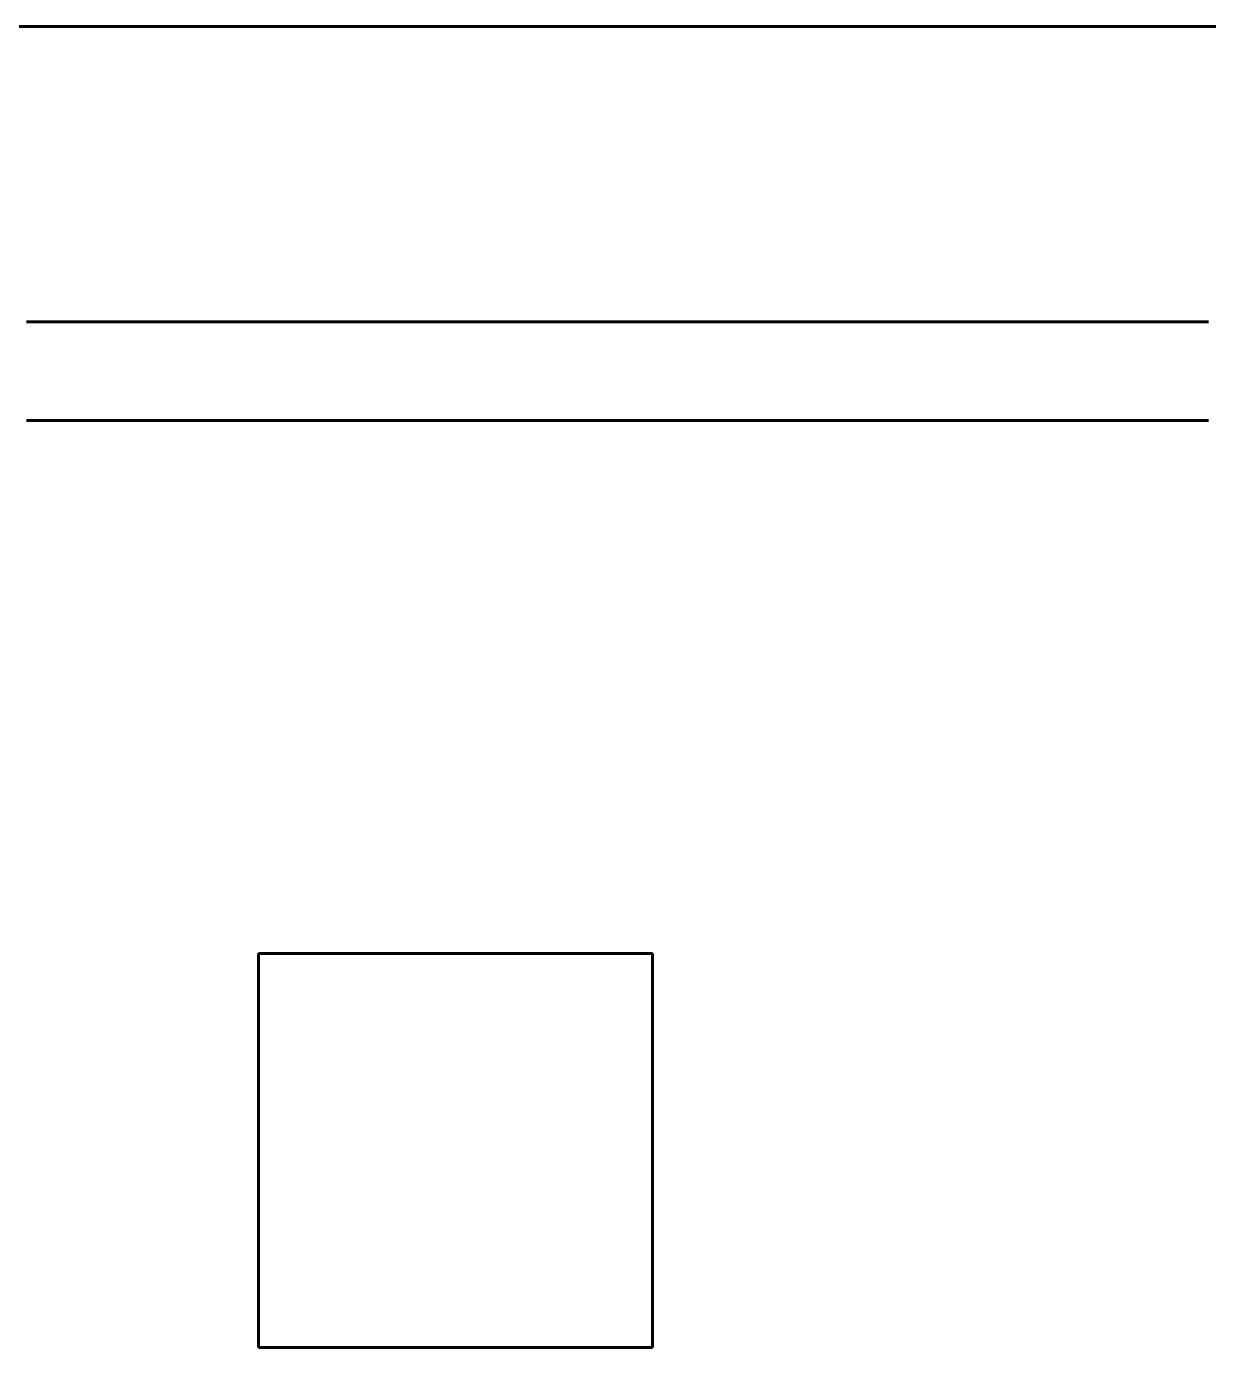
# Model space of a CAD drawing. Extents: x 0 to 297, y 0 to 292.
# Drawn here: x 194.34 to 200.34, y 103.58 to 110.29 of the extents above; entities that cross this region are included whole.
import ezdxf

# ---------------------------------------------------------------- set-up
doc = ezdxf.new("R2010")
doc.units = 0
doc.header["$MEASUREMENT"] = 0
doc.linetypes.add('K5LT_BASIC', pattern=[0])
doc.layers.add('Системный слой', color=7, linetype='Continuous')

# ---------------------------------------------------------------- blocks, each defined once
blk = doc.blocks.new('*U')
at = {"layer": 'Системный слой', "linetype": 'K5LT_BASIC', "lineweight": 60}
for p, q in [((197.5149, 105.5793), (195.5149, 105.5793)), ((195.5149, 105.5793), (195.5149, 103.5793)), ((197.5149, 103.5793), (197.5149, 105.5793)), ((195.5149, 103.5793), (197.5149, 103.5793))]:
    blk.add_line(p, q, dxfattribs=at)

msp = doc.modelspace()

# ---------------------------------------------------------------- linework, layer by layer
at = {"layer": 'Системный слой', "linetype": 'K5LT_BASIC', "lineweight": 60}
for p, q in [((218.3375, 110.2855), (136.3378, 110.2856)), ((200.3372, 108.7858), (194.3375, 108.7858)), ((194.3378, 108.7857), (200.3378, 108.7857)), ((200.3375, 108.2855), (194.3375, 108.2855)), ((200.3375, 108.2855), (194.3375, 108.2855))]:
    msp.add_line(p, q, dxfattribs=at)

# ---------------------------------------------------------------- block references
at = {"layer": 'Системный слой'}
msp.add_blockref('*U', (0, 0), dxfattribs=at)
msp.add_blockref('*U', (0, 0), dxfattribs=at)
msp.add_blockref('*U', (0, 0), dxfattribs=at)
msp.add_blockref('*U', (0, 0), dxfattribs=at)
msp.add_blockref('*U', (0, 0), dxfattribs=at)
msp.add_blockref('*U', (0, 0), dxfattribs=at)
msp.add_blockref('*U', (0, 0), dxfattribs=at)
msp.add_blockref('*U', (0, 0), dxfattribs=at)
msp.add_blockref('*U', (0, 0), dxfattribs=at)
msp.add_blockref('*U', (0, 0), dxfattribs=at)
msp.add_blockref('*U', (0, 0), dxfattribs=at)
msp.add_blockref('*U', (0, 0), dxfattribs=at)
msp.add_blockref('*U', (0, 0), dxfattribs=at)
msp.add_blockref('*U', (0, 0), dxfattribs=at)
msp.add_blockref('*U', (0, 0), dxfattribs=at)
msp.add_blockref('*U', (0, 0), dxfattribs=at)
msp.add_blockref('*U', (0, 0), dxfattribs=at)
msp.add_blockref('*U', (0, 0), dxfattribs=at)
msp.add_blockref('*U', (0, 0), dxfattribs=at)
msp.add_blockref('*U', (0, 0), dxfattribs=at)
msp.add_blockref('*U', (0, 0), dxfattribs=at)
msp.add_blockref('*U', (0, 0), dxfattribs=at)
msp.add_blockref('*U', (0, 0), dxfattribs=at)
msp.add_blockref('*U', (0, 0), dxfattribs=at)
msp.add_blockref('*U', (0, 0), dxfattribs=at)
msp.add_blockref('*U', (0, 0), dxfattribs=at)
msp.add_blockref('*U', (0, 0), dxfattribs=at)
msp.add_blockref('*U', (0, 0), dxfattribs=at)
msp.add_blockref('*U', (0, 0), dxfattribs=at)
msp.add_blockref('*U', (0, 0), dxfattribs=at)
msp.add_blockref('*U', (0, 0), dxfattribs=at)
msp.add_blockref('*U', (0, 0), dxfattribs=at)
msp.add_blockref('*U', (0, 0), dxfattribs=at)
msp.add_blockref('*U', (0, 0), dxfattribs=at)
msp.add_blockref('*U', (0, 0), dxfattribs=at)
msp.add_blockref('*U', (0, 0), dxfattribs=at)
msp.add_blockref('*U', (0, 0), dxfattribs=at)
msp.add_blockref('*U', (0, 0), dxfattribs=at)
msp.add_blockref('*U', (0, 0), dxfattribs=at)
msp.add_blockref('*U', (0, 0), dxfattribs=at)
msp.add_blockref('*U', (0, 0), dxfattribs=at)
msp.add_blockref('*U', (0, 0), dxfattribs=at)
msp.add_blockref('*U', (0, 0), dxfattribs=at)
msp.add_blockref('*U', (0, 0), dxfattribs=at)
msp.add_blockref('*U', (0, 0), dxfattribs=at)
msp.add_blockref('*U', (0, 0), dxfattribs=at)
msp.add_blockref('*U', (0, 0), dxfattribs=at)
msp.add_blockref('*U', (0, 0), dxfattribs=at)
msp.add_blockref('*U', (0, 0), dxfattribs=at)
msp.add_blockref('*U', (0, 0), dxfattribs=at)
msp.add_blockref('*U', (0, 0), dxfattribs=at)
msp.add_blockref('*U', (0, 0), dxfattribs=at)
msp.add_blockref('*U', (0, 0), dxfattribs=at)
msp.add_blockref('*U', (0, 0), dxfattribs=at)
msp.add_blockref('*U', (0, 0), dxfattribs=at)
msp.add_blockref('*U', (0, 0), dxfattribs=at)
msp.add_blockref('*U', (0, 0), dxfattribs=at)
msp.add_blockref('*U', (0, 0), dxfattribs=at)
msp.add_blockref('*U', (0, 0), dxfattribs=at)
msp.add_blockref('*U', (0, 0), dxfattribs=at)
msp.add_blockref('*U', (0, 0), dxfattribs=at)
msp.add_blockref('*U', (0, 0), dxfattribs=at)
msp.add_blockref('*U', (0, 0), dxfattribs=at)
msp.add_blockref('*U', (0, 0), dxfattribs=at)
msp.add_blockref('*U', (0, 0), dxfattribs=at)
msp.add_blockref('*U', (0, 0), dxfattribs=at)
msp.add_blockref('*U', (0, 0), dxfattribs=at)
msp.add_blockref('*U', (0, 0), dxfattribs=at)
msp.add_blockref('*U', (0, 0), dxfattribs=at)
msp.add_blockref('*U', (0, 0), dxfattribs=at)
msp.add_blockref('*U', (0, 0), dxfattribs=at)
msp.add_blockref('*U', (0, 0), dxfattribs=at)
msp.add_blockref('*U', (0, 0), dxfattribs=at)
msp.add_blockref('*U', (0, 0), dxfattribs=at)
msp.add_blockref('*U', (0, 0), dxfattribs=at)
msp.add_blockref('*U', (0, 0), dxfattribs=at)
msp.add_blockref('*U', (0, 0), dxfattribs=at)
msp.add_blockref('*U', (0, 0), dxfattribs=at)
msp.add_blockref('*U', (0, 0), dxfattribs=at)
msp.add_blockref('*U', (0, 0), dxfattribs=at)
msp.add_blockref('*U', (0, 0), dxfattribs=at)
msp.add_blockref('*U', (0, 0), dxfattribs=at)
msp.add_blockref('*U', (0, 0), dxfattribs=at)
msp.add_blockref('*U', (0, 0), dxfattribs=at)
msp.add_blockref('*U', (0, 0), dxfattribs=at)
msp.add_blockref('*U', (0, 0), dxfattribs=at)
msp.add_blockref('*U', (0, 0), dxfattribs=at)
msp.add_blockref('*U', (0, 0), dxfattribs=at)
msp.add_blockref('*U', (0, 0), dxfattribs=at)
msp.add_blockref('*U', (0, 0), dxfattribs=at)
msp.add_blockref('*U', (0, 0), dxfattribs=at)
msp.add_blockref('*U', (0, 0), dxfattribs=at)
msp.add_blockref('*U', (0, 0), dxfattribs=at)
msp.add_blockref('*U', (0, 0), dxfattribs=at)
msp.add_blockref('*U', (0, 0), dxfattribs=at)
msp.add_blockref('*U', (0, 0), dxfattribs=at)
msp.add_blockref('*U', (0, 0), dxfattribs=at)
msp.add_blockref('*U', (0, 0), dxfattribs=at)
msp.add_blockref('*U', (0, 0), dxfattribs=at)
msp.add_blockref('*U', (0, 0), dxfattribs=at)
msp.add_blockref('*U', (0, 0), dxfattribs=at)
msp.add_blockref('*U', (0, 0), dxfattribs=at)
msp.add_blockref('*U', (0, 0), dxfattribs=at)
msp.add_blockref('*U', (0, 0), dxfattribs=at)
msp.add_blockref('*U', (0, 0), dxfattribs=at)
msp.add_blockref('*U', (0, 0), dxfattribs=at)
msp.add_blockref('*U', (0, 0), dxfattribs=at)
msp.add_blockref('*U', (0, 0), dxfattribs=at)
msp.add_blockref('*U', (0, 0), dxfattribs=at)
msp.add_blockref('*U', (0, 0), dxfattribs=at)
msp.add_blockref('*U', (0, 0), dxfattribs=at)
msp.add_blockref('*U', (0, 0), dxfattribs=at)
msp.add_blockref('*U', (0, 0), dxfattribs=at)
msp.add_blockref('*U', (0, 0), dxfattribs=at)
msp.add_blockref('*U', (0, 0), dxfattribs=at)
msp.add_blockref('*U', (0, 0), dxfattribs=at)
msp.add_blockref('*U', (0, 0), dxfattribs=at)
msp.add_blockref('*U', (0, 0), dxfattribs=at)
msp.add_blockref('*U', (0, 0), dxfattribs=at)
msp.add_blockref('*U', (0, 0), dxfattribs=at)
msp.add_blockref('*U', (0, 0), dxfattribs=at)
msp.add_blockref('*U', (0, 0), dxfattribs=at)
msp.add_blockref('*U', (0, 0), dxfattribs=at)
msp.add_blockref('*U', (0, 0), dxfattribs=at)
msp.add_blockref('*U', (0, 0), dxfattribs=at)
msp.add_blockref('*U', (0, 0), dxfattribs=at)
msp.add_blockref('*U', (0, 0), dxfattribs=at)
msp.add_blockref('*U', (0, 0), dxfattribs=at)
msp.add_blockref('*U', (0, 0), dxfattribs=at)
msp.add_blockref('*U', (0, 0), dxfattribs=at)
msp.add_blockref('*U', (0, 0), dxfattribs=at)
msp.add_blockref('*U', (0, 0), dxfattribs=at)
msp.add_blockref('*U', (0, 0), dxfattribs=at)
msp.add_blockref('*U', (0, 0), dxfattribs=at)
msp.add_blockref('*U', (0, 0), dxfattribs=at)
msp.add_blockref('*U', (0, 0), dxfattribs=at)
msp.add_blockref('*U', (0, 0), dxfattribs=at)
msp.add_blockref('*U', (0, 0), dxfattribs=at)
msp.add_blockref('*U', (0, 0), dxfattribs=at)
msp.add_blockref('*U', (0, 0), dxfattribs=at)
msp.add_blockref('*U', (0, 0), dxfattribs=at)
msp.add_blockref('*U', (0, 0), dxfattribs=at)
msp.add_blockref('*U', (0, 0), dxfattribs=at)
msp.add_blockref('*U', (0, 0), dxfattribs=at)
msp.add_blockref('*U', (0, 0), dxfattribs=at)
msp.add_blockref('*U', (0, 0), dxfattribs=at)
msp.add_blockref('*U', (0, 0), dxfattribs=at)
msp.add_blockref('*U', (0, 0), dxfattribs=at)
msp.add_blockref('*U', (0, 0), dxfattribs=at)
msp.add_blockref('*U', (0, 0), dxfattribs=at)
msp.add_blockref('*U', (0, 0), dxfattribs=at)
msp.add_blockref('*U', (0, 0), dxfattribs=at)
msp.add_blockref('*U', (0, 0), dxfattribs=at)
msp.add_blockref('*U', (0, 0), dxfattribs=at)
msp.add_blockref('*U', (0, 0), dxfattribs=at)
msp.add_blockref('*U', (0, 0), dxfattribs=at)
msp.add_blockref('*U', (0, 0), dxfattribs=at)
msp.add_blockref('*U', (0, 0), dxfattribs=at)
msp.add_blockref('*U', (0, 0), dxfattribs=at)
msp.add_blockref('*U', (0, 0), dxfattribs=at)
msp.add_blockref('*U', (0, 0), dxfattribs=at)
msp.add_blockref('*U', (0, 0), dxfattribs=at)
msp.add_blockref('*U', (0, 0), dxfattribs=at)
msp.add_blockref('*U', (0, 0), dxfattribs=at)
msp.add_blockref('*U', (0, 0), dxfattribs=at)
msp.add_blockref('*U', (0, 0), dxfattribs=at)
msp.add_blockref('*U', (0, 0), dxfattribs=at)
msp.add_blockref('*U', (0, 0), dxfattribs=at)
msp.add_blockref('*U', (0, 0), dxfattribs=at)
msp.add_blockref('*U', (0, 0), dxfattribs=at)
msp.add_blockref('*U', (0, 0), dxfattribs=at)
msp.add_blockref('*U', (0, 0), dxfattribs=at)
msp.add_blockref('*U', (0, 0), dxfattribs=at)
msp.add_blockref('*U', (0, 0), dxfattribs=at)
msp.add_blockref('*U', (0, 0), dxfattribs=at)
msp.add_blockref('*U', (0, 0), dxfattribs=at)
msp.add_blockref('*U', (0, 0), dxfattribs=at)
msp.add_blockref('*U', (0, 0), dxfattribs=at)
msp.add_blockref('*U', (0, 0), dxfattribs=at)
msp.add_blockref('*U', (0, 0), dxfattribs=at)
msp.add_blockref('*U', (0, 0), dxfattribs=at)
msp.add_blockref('*U', (0, 0), dxfattribs=at)
msp.add_blockref('*U', (0, 0), dxfattribs=at)
msp.add_blockref('*U', (0, 0), dxfattribs=at)
msp.add_blockref('*U', (0, 0), dxfattribs=at)
msp.add_blockref('*U', (0, 0), dxfattribs=at)
msp.add_blockref('*U', (0, 0), dxfattribs=at)
msp.add_blockref('*U', (0, 0), dxfattribs=at)
msp.add_blockref('*U', (0, 0), dxfattribs=at)
msp.add_blockref('*U', (0, 0), dxfattribs=at)
msp.add_blockref('*U', (0, 0), dxfattribs=at)
msp.add_blockref('*U', (0, 0), dxfattribs=at)
msp.add_blockref('*U', (0, 0), dxfattribs=at)
msp.add_blockref('*U', (0, 0), dxfattribs=at)
msp.add_blockref('*U', (0, 0), dxfattribs=at)
msp.add_blockref('*U', (0, 0), dxfattribs=at)
msp.add_blockref('*U', (0, 0), dxfattribs=at)
msp.add_blockref('*U', (0, 0), dxfattribs=at)
msp.add_blockref('*U', (0, 0), dxfattribs=at)
msp.add_blockref('*U', (0, 0), dxfattribs=at)
msp.add_blockref('*U', (0, 0), dxfattribs=at)
msp.add_blockref('*U', (0, 0), dxfattribs=at)
msp.add_blockref('*U', (0, 0), dxfattribs=at)
msp.add_blockref('*U', (0, 0), dxfattribs=at)
msp.add_blockref('*U', (0, 0), dxfattribs=at)
msp.add_blockref('*U', (0, 0), dxfattribs=at)
msp.add_blockref('*U', (0, 0), dxfattribs=at)
msp.add_blockref('*U', (0, 0), dxfattribs=at)
msp.add_blockref('*U', (0, 0), dxfattribs=at)
msp.add_blockref('*U', (0, 0), dxfattribs=at)
msp.add_blockref('*U', (0, 0), dxfattribs=at)
msp.add_blockref('*U', (0, 0), dxfattribs=at)
msp.add_blockref('*U', (0, 0), dxfattribs=at)
msp.add_blockref('*U', (0, 0), dxfattribs=at)
msp.add_blockref('*U', (0, 0), dxfattribs=at)
msp.add_blockref('*U', (0, 0), dxfattribs=at)
msp.add_blockref('*U', (0, 0), dxfattribs=at)
msp.add_blockref('*U', (0, 0), dxfattribs=at)
msp.add_blockref('*U', (0, 0), dxfattribs=at)
msp.add_blockref('*U', (0, 0), dxfattribs=at)
msp.add_blockref('*U', (0, 0), dxfattribs=at)
msp.add_blockref('*U', (0, 0), dxfattribs=at)
msp.add_blockref('*U', (0, 0), dxfattribs=at)
msp.add_blockref('*U', (0, 0), dxfattribs=at)
msp.add_blockref('*U', (0, 0), dxfattribs=at)
msp.add_blockref('*U', (0, 0), dxfattribs=at)
msp.add_blockref('*U', (0, 0), dxfattribs=at)
msp.add_blockref('*U', (0, 0), dxfattribs=at)
msp.add_blockref('*U', (0, 0), dxfattribs=at)
msp.add_blockref('*U', (0, 0), dxfattribs=at)
msp.add_blockref('*U', (0, 0), dxfattribs=at)
msp.add_blockref('*U', (0, 0), dxfattribs=at)
msp.add_blockref('*U', (0, 0), dxfattribs=at)
msp.add_blockref('*U', (0, 0), dxfattribs=at)
msp.add_blockref('*U', (0, 0), dxfattribs=at)
msp.add_blockref('*U', (0, 0), dxfattribs=at)
msp.add_blockref('*U', (0, 0), dxfattribs=at)
msp.add_blockref('*U', (0, 0), dxfattribs=at)
msp.add_blockref('*U', (0, 0), dxfattribs=at)
msp.add_blockref('*U', (0, 0), dxfattribs=at)
msp.add_blockref('*U', (0, 0), dxfattribs=at)
msp.add_blockref('*U', (0, 0), dxfattribs=at)
msp.add_blockref('*U', (0, 0), dxfattribs=at)
msp.add_blockref('*U', (0, 0), dxfattribs=at)
msp.add_blockref('*U', (0, 0), dxfattribs=at)
msp.add_blockref('*U', (0, 0), dxfattribs=at)
msp.add_blockref('*U', (0, 0), dxfattribs=at)
msp.add_blockref('*U', (0, 0), dxfattribs=at)
msp.add_blockref('*U', (0, 0), dxfattribs=at)
msp.add_blockref('*U', (0, 0), dxfattribs=at)
msp.add_blockref('*U', (0, 0), dxfattribs=at)
msp.add_blockref('*U', (0, 0), dxfattribs=at)
msp.add_blockref('*U', (0, 0), dxfattribs=at)
msp.add_blockref('*U', (0, 0), dxfattribs=at)
msp.add_blockref('*U', (0, 0), dxfattribs=at)
msp.add_blockref('*U', (0, 0), dxfattribs=at)
msp.add_blockref('*U', (0, 0), dxfattribs=at)
msp.add_blockref('*U', (0, 0), dxfattribs=at)
msp.add_blockref('*U', (0, 0), dxfattribs=at)
msp.add_blockref('*U', (0, 0), dxfattribs=at)
msp.add_blockref('*U', (0, 0), dxfattribs=at)
msp.add_blockref('*U', (0, 0), dxfattribs=at)
msp.add_blockref('*U', (0, 0), dxfattribs=at)
msp.add_blockref('*U', (0, 0), dxfattribs=at)
msp.add_blockref('*U', (0, 0), dxfattribs=at)
msp.add_blockref('*U', (0, 0), dxfattribs=at)
msp.add_blockref('*U', (0, 0), dxfattribs=at)
msp.add_blockref('*U', (0, 0), dxfattribs=at)
msp.add_blockref('*U', (0, 0), dxfattribs=at)
msp.add_blockref('*U', (0, 0), dxfattribs=at)
msp.add_blockref('*U', (0, 0), dxfattribs=at)
msp.add_blockref('*U', (0, 0), dxfattribs=at)
msp.add_blockref('*U', (0, 0), dxfattribs=at)
msp.add_blockref('*U', (0, 0), dxfattribs=at)
msp.add_blockref('*U', (0, 0), dxfattribs=at)
msp.add_blockref('*U', (0, 0), dxfattribs=at)
msp.add_blockref('*U', (0, 0), dxfattribs=at)
msp.add_blockref('*U', (0, 0), dxfattribs=at)
msp.add_blockref('*U', (0, 0), dxfattribs=at)
msp.add_blockref('*U', (0, 0), dxfattribs=at)
msp.add_blockref('*U', (0, 0), dxfattribs=at)
msp.add_blockref('*U', (0, 0), dxfattribs=at)
msp.add_blockref('*U', (0, 0), dxfattribs=at)
msp.add_blockref('*U', (0, 0), dxfattribs=at)
msp.add_blockref('*U', (0, 0), dxfattribs=at)
msp.add_blockref('*U', (0, 0), dxfattribs=at)
msp.add_blockref('*U', (0, 0), dxfattribs=at)
msp.add_blockref('*U', (0, 0), dxfattribs=at)
msp.add_blockref('*U', (0, 0), dxfattribs=at)
msp.add_blockref('*U', (0, 0), dxfattribs=at)
msp.add_blockref('*U', (0, 0), dxfattribs=at)
msp.add_blockref('*U', (0, 0), dxfattribs=at)
msp.add_blockref('*U', (0, 0), dxfattribs=at)
msp.add_blockref('*U', (0, 0), dxfattribs=at)
msp.add_blockref('*U', (0, 0), dxfattribs=at)
msp.add_blockref('*U', (0, 0), dxfattribs=at)
msp.add_blockref('*U', (0, 0), dxfattribs=at)
msp.add_blockref('*U', (0, 0), dxfattribs=at)
msp.add_blockref('*U', (0, 0), dxfattribs=at)
msp.add_blockref('*U', (0, 0), dxfattribs=at)
msp.add_blockref('*U', (0, 0), dxfattribs=at)
msp.add_blockref('*U', (0, 0), dxfattribs=at)
msp.add_blockref('*U', (0, 0), dxfattribs=at)
msp.add_blockref('*U', (0, 0), dxfattribs=at)
msp.add_blockref('*U', (0, 0), dxfattribs=at)
msp.add_blockref('*U', (0, 0), dxfattribs=at)
msp.add_blockref('*U', (0, 0), dxfattribs=at)
msp.add_blockref('*U', (0, 0), dxfattribs=at)
msp.add_blockref('*U', (0, 0), dxfattribs=at)
msp.add_blockref('*U', (0, 0), dxfattribs=at)
msp.add_blockref('*U', (0, 0), dxfattribs=at)
msp.add_blockref('*U', (0, 0), dxfattribs=at)
msp.add_blockref('*U', (0, 0), dxfattribs=at)
msp.add_blockref('*U', (0, 0), dxfattribs=at)
msp.add_blockref('*U', (0, 0), dxfattribs=at)
msp.add_blockref('*U', (0, 0), dxfattribs=at)
msp.add_blockref('*U', (0, 0), dxfattribs=at)
msp.add_blockref('*U', (0, 0), dxfattribs=at)
msp.add_blockref('*U', (0, 0), dxfattribs=at)
msp.add_blockref('*U', (0, 0), dxfattribs=at)
msp.add_blockref('*U', (0, 0), dxfattribs=at)
msp.add_blockref('*U', (0, 0), dxfattribs=at)
msp.add_blockref('*U', (0, 0), dxfattribs=at)
msp.add_blockref('*U', (0, 0), dxfattribs=at)
msp.add_blockref('*U', (0, 0), dxfattribs=at)
msp.add_blockref('*U', (0, 0), dxfattribs=at)
msp.add_blockref('*U', (0, 0), dxfattribs=at)
msp.add_blockref('*U', (0, 0), dxfattribs=at)
msp.add_blockref('*U', (0, 0), dxfattribs=at)
msp.add_blockref('*U', (0, 0), dxfattribs=at)
msp.add_blockref('*U', (0, 0), dxfattribs=at)
msp.add_blockref('*U', (0, 0), dxfattribs=at)
msp.add_blockref('*U', (0, 0), dxfattribs=at)
msp.add_blockref('*U', (0, 0), dxfattribs=at)
msp.add_blockref('*U', (0, 0), dxfattribs=at)
msp.add_blockref('*U', (0, 0), dxfattribs=at)
msp.add_blockref('*U', (0, 0), dxfattribs=at)
msp.add_blockref('*U', (0, 0), dxfattribs=at)
msp.add_blockref('*U', (0, 0), dxfattribs=at)
msp.add_blockref('*U', (0, 0), dxfattribs=at)
msp.add_blockref('*U', (0, 0), dxfattribs=at)
msp.add_blockref('*U', (0, 0), dxfattribs=at)
msp.add_blockref('*U', (0, 0), dxfattribs=at)
msp.add_blockref('*U', (0, 0), dxfattribs=at)
msp.add_blockref('*U', (0, 0), dxfattribs=at)
msp.add_blockref('*U', (0, 0), dxfattribs=at)
msp.add_blockref('*U', (0, 0), dxfattribs=at)
msp.add_blockref('*U', (0, 0), dxfattribs=at)
msp.add_blockref('*U', (0, 0), dxfattribs=at)
msp.add_blockref('*U', (0, 0), dxfattribs=at)
msp.add_blockref('*U', (0, 0), dxfattribs=at)
msp.add_blockref('*U', (0, 0), dxfattribs=at)
msp.add_blockref('*U', (0, 0), dxfattribs=at)
msp.add_blockref('*U', (0, 0), dxfattribs=at)
msp.add_blockref('*U', (0, 0), dxfattribs=at)
msp.add_blockref('*U', (0, 0), dxfattribs=at)
msp.add_blockref('*U', (0, 0), dxfattribs=at)
msp.add_blockref('*U', (0, 0), dxfattribs=at)
msp.add_blockref('*U', (0, 0), dxfattribs=at)
msp.add_blockref('*U', (0, 0), dxfattribs=at)
msp.add_blockref('*U', (0, 0), dxfattribs=at)
msp.add_blockref('*U', (0, 0), dxfattribs=at)
msp.add_blockref('*U', (0, 0), dxfattribs=at)
msp.add_blockref('*U', (0, 0), dxfattribs=at)
msp.add_blockref('*U', (0, 0), dxfattribs=at)
msp.add_blockref('*U', (0, 0), dxfattribs=at)
msp.add_blockref('*U', (0, 0), dxfattribs=at)
msp.add_blockref('*U', (0, 0), dxfattribs=at)
msp.add_blockref('*U', (0, 0), dxfattribs=at)
msp.add_blockref('*U', (0, 0), dxfattribs=at)
msp.add_blockref('*U', (0, 0), dxfattribs=at)
msp.add_blockref('*U', (0, 0), dxfattribs=at)
msp.add_blockref('*U', (0, 0), dxfattribs=at)
msp.add_blockref('*U', (0, 0), dxfattribs=at)
msp.add_blockref('*U', (0, 0), dxfattribs=at)
msp.add_blockref('*U', (0, 0), dxfattribs=at)
msp.add_blockref('*U', (0, 0), dxfattribs=at)
msp.add_blockref('*U', (0, 0), dxfattribs=at)
msp.add_blockref('*U', (0, 0), dxfattribs=at)
msp.add_blockref('*U', (0, 0), dxfattribs=at)
msp.add_blockref('*U', (0, 0), dxfattribs=at)
msp.add_blockref('*U', (0, 0), dxfattribs=at)
msp.add_blockref('*U', (0, 0), dxfattribs=at)
msp.add_blockref('*U', (0, 0), dxfattribs=at)
msp.add_blockref('*U', (0, 0), dxfattribs=at)
msp.add_blockref('*U', (0, 0), dxfattribs=at)
msp.add_blockref('*U', (0, 0), dxfattribs=at)
msp.add_blockref('*U', (0, 0), dxfattribs=at)
msp.add_blockref('*U', (0, 0), dxfattribs=at)
msp.add_blockref('*U', (0, 0), dxfattribs=at)
msp.add_blockref('*U', (0, 0), dxfattribs=at)
msp.add_blockref('*U', (0, 0), dxfattribs=at)
msp.add_blockref('*U', (0, 0), dxfattribs=at)
msp.add_blockref('*U', (0, 0), dxfattribs=at)
msp.add_blockref('*U', (0, 0), dxfattribs=at)
msp.add_blockref('*U', (0, 0), dxfattribs=at)
msp.add_blockref('*U', (0, 0), dxfattribs=at)
msp.add_blockref('*U', (0, 0), dxfattribs=at)
msp.add_blockref('*U', (0, 0), dxfattribs=at)
msp.add_blockref('*U', (0, 0), dxfattribs=at)
msp.add_blockref('*U', (0, 0), dxfattribs=at)
msp.add_blockref('*U', (0, 0), dxfattribs=at)
msp.add_blockref('*U', (0, 0), dxfattribs=at)
msp.add_blockref('*U', (0, 0), dxfattribs=at)
msp.add_blockref('*U', (0, 0), dxfattribs=at)
msp.add_blockref('*U', (0, 0), dxfattribs=at)
msp.add_blockref('*U', (0, 0), dxfattribs=at)
msp.add_blockref('*U', (0, 0), dxfattribs=at)
msp.add_blockref('*U', (0, 0), dxfattribs=at)
msp.add_blockref('*U', (0, 0), dxfattribs=at)
msp.add_blockref('*U', (0, 0), dxfattribs=at)
msp.add_blockref('*U', (0, 0), dxfattribs=at)
msp.add_blockref('*U', (0, 0), dxfattribs=at)
msp.add_blockref('*U', (0, 0), dxfattribs=at)
msp.add_blockref('*U', (0, 0), dxfattribs=at)
msp.add_blockref('*U', (0, 0), dxfattribs=at)
msp.add_blockref('*U', (0, 0), dxfattribs=at)
msp.add_blockref('*U', (0, 0), dxfattribs=at)
msp.add_blockref('*U', (0, 0), dxfattribs=at)
msp.add_blockref('*U', (0, 0), dxfattribs=at)
msp.add_blockref('*U', (0, 0), dxfattribs=at)

doc.saveas('drawing.dxf')
